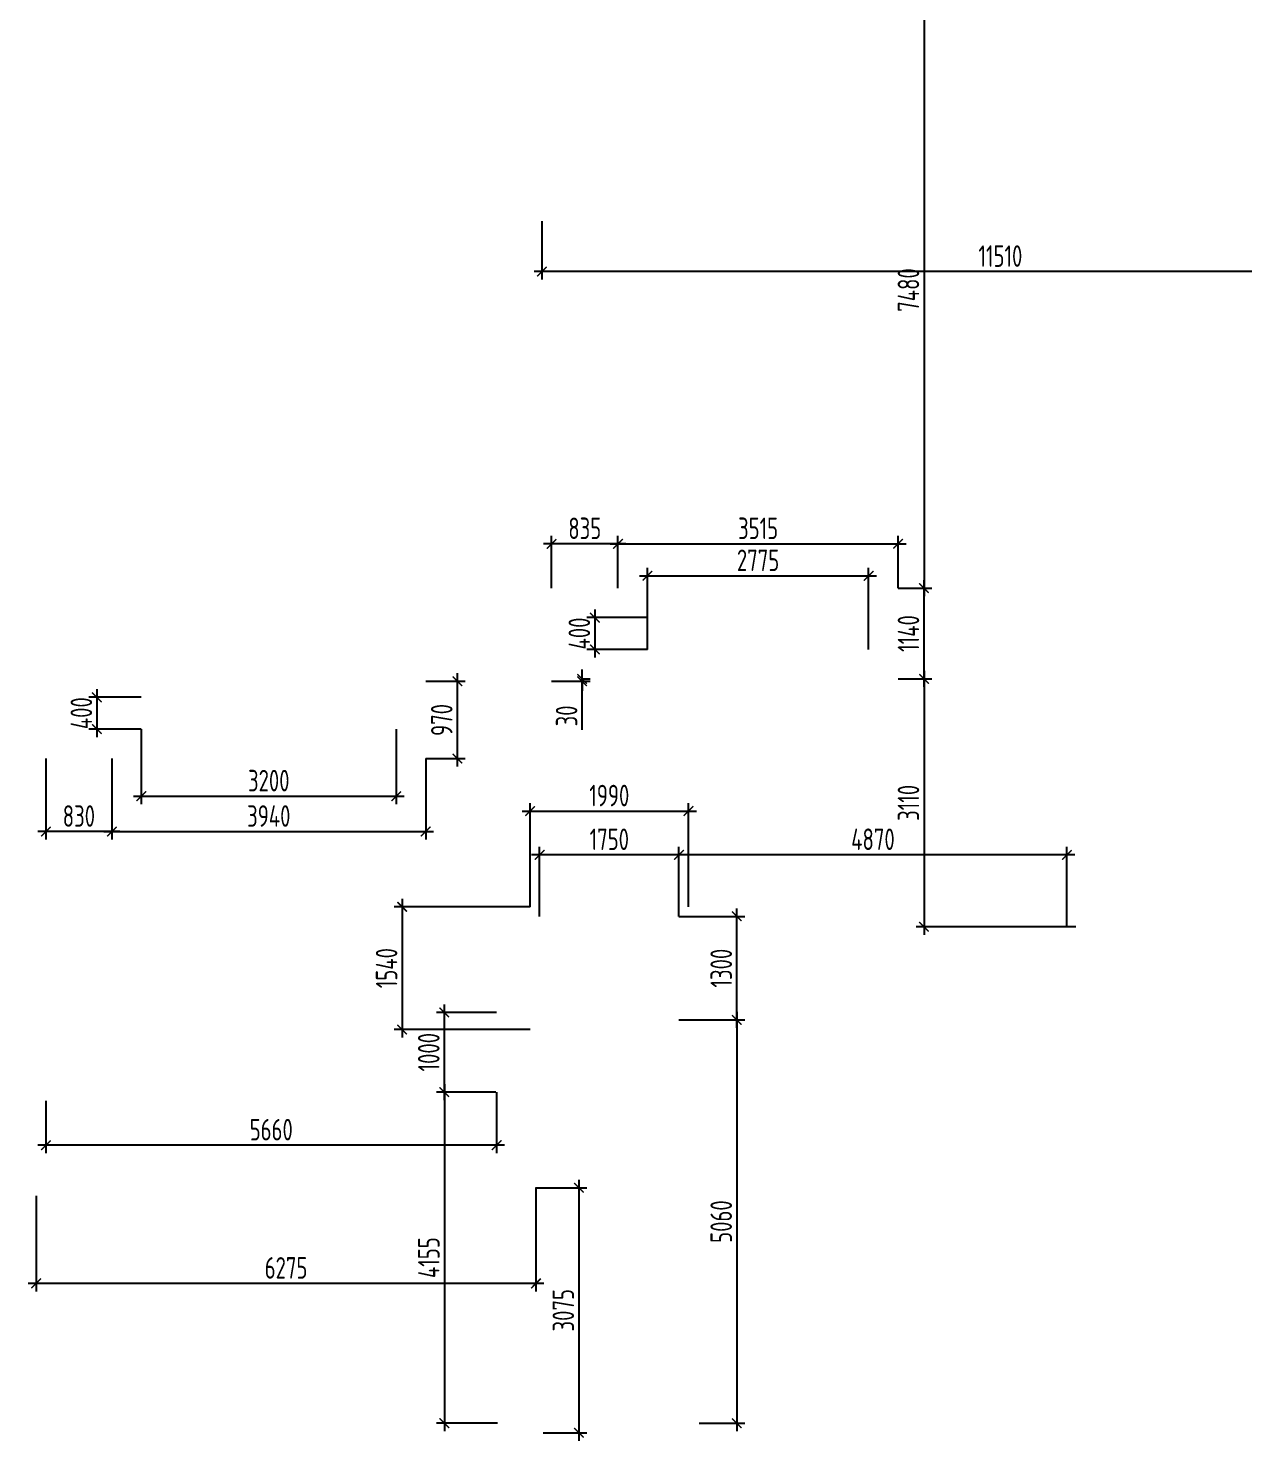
# Model space of a CAD drawing. Header units: millimetres. Extents: x -350007 to 536090, y -888 to 198380.
# Drawn here: x 467434 to 482694, y 55086 to 72810 of the extents above; entities that cross this region are included whole.
import ezdxf

# ---------------------------------------------------------------- set-up
doc = ezdxf.new("R2010")
doc.units = ezdxf.units.MM
doc.layers.add('АР_Размеры нов.', color=15, linetype='Continuous', lineweight=0)
doc.styles.add('ISOCPEUR', font='isocpeur.ttf', dxfattribs={"width": 0.7})
doc.dimstyles.new('R_100', dxfattribs={"dimtxt": 270, "dimasz": 120, "dimexe": 100, "dimexo": 0, "dimgap": 60, "dimtad": 1, "dimdec": 0, "dimrnd": 5, "dimzin": 0, "dimdsep": 46, "dimtxsty": 'ISOCPEUR', "dimblk": 'ARCHTICK', "dimcen": 0, "dimdle": 100, "dimclrd": 256, "dimclre": 256, "dimclrt": 256, "dimadec": 0, "dimazin": 0, "dimtfac": 2, "dimtdec": 0, "dimtofl": 0, "dimtmove": 1, "dimatfit": 3, "dimfxl": 1, "dimtvp": 3, "dimtolj": 1, "dimtzin": 0, "dimarcsym": 0})

# ---------------------------------------------------------------- blocks, each defined once
blk = doc.blocks.new('_ArchTick')
at = {"color": 0, "linetype": 'ByBlock', "const_width": 0.15}
blk.add_lwpolyline([(-0.5, -0.5), (0.5, 0.5)], dxfattribs=at)
blk = doc.blocks.new('*D3271')
at = {"layer": 'Defpoints', "color": 0, "transparency": 16777216}
for p in [(467655, 63645), (468484, 63645), (467655, 62730)]:
    blk.add_point(p, dxfattribs=at)
at = {"layer": 'АР_Размеры нов.', "lineweight": -2, "transparency": 16777216}
for p, q in [((467655, 63645), (467655, 62630)), ((468484, 63645), (468484, 62630)), ((468584, 62730), (467555, 62730))]:
    blk.add_line(p, q, dxfattribs=at)
at = {"layer": 'АР_Размеры нов.', "lineweight": -2, "transparency": 16777216, "xscale": 120, "yscale": 120, "zscale": 120, "rotation": 180}
blk.add_blockref('_ArchTick', (467655, 62730), dxfattribs=at)
at = {"layer": 'АР_Размеры нов.', "lineweight": -2, "transparency": 16777216, "xscale": 120, "yscale": 120, "zscale": 120}
blk.add_blockref('_ArchTick', (468484, 62730), dxfattribs=at)
at = {"layer": 'АР_Размеры нов.', "transparency": 16777216, "insert": (468070, 62925), "char_height": 270, "attachment_point": 5, "style": 'ISOCPEUR'}
blk.add_mtext('\\A1;830', dxfattribs=at)
blk = doc.blocks.new('*D3272')
at = {"layer": 'Defpoints', "color": 0, "transparency": 16777216}
for p in [(468484, 63645), (472424, 63645), (472424, 62730)]:
    blk.add_point(p, dxfattribs=at)
at = {"layer": 'АР_Размеры нов.', "lineweight": -2, "transparency": 16777216}
for p, q in [((468484, 63645), (468484, 62630)), ((472424, 63645), (472424, 62630)), ((468384, 62730), (472524, 62730))]:
    blk.add_line(p, q, dxfattribs=at)
at = {"layer": 'АР_Размеры нов.', "lineweight": -2, "transparency": 16777216, "xscale": 120, "yscale": 120, "zscale": 120, "rotation": 180}
blk.add_blockref('_ArchTick', (468484, 62730), dxfattribs=at)
at = {"layer": 'АР_Размеры нов.', "lineweight": -2, "transparency": 16777216, "xscale": 120, "yscale": 120, "zscale": 120}
blk.add_blockref('_ArchTick', (472424, 62730), dxfattribs=at)
at = {"layer": 'АР_Размеры нов.', "transparency": 16777216, "insert": (470454, 62925), "char_height": 270, "attachment_point": 5, "style": 'ISOCPEUR'}
blk.add_mtext('\\A1;3940', dxfattribs=at)
blk = doc.blocks.new('*D3273')
at = {"layer": 'Defpoints', "color": 0, "transparency": 16777216}
for p in [(472424, 64616), (472424, 63645), (472821, 63645)]:
    blk.add_point(p, dxfattribs=at)
at = {"layer": 'АР_Размеры нов.', "lineweight": -2, "transparency": 16777216}
for p, q in [((472821, 64716), (472821, 63545)), ((472424, 64616), (472921, 64616)), ((472424, 63645), (472921, 63645))]:
    blk.add_line(p, q, dxfattribs=at)
at = {"layer": 'АР_Размеры нов.', "lineweight": -2, "transparency": 16777216, "xscale": 120, "yscale": 120, "zscale": 120}
for p, rotation in [((472821, 64616), 90), ((472821, 63645), 270)]:
    blk.add_blockref('_ArchTick', p, dxfattribs=dict(at, rotation=rotation))
at = {"layer": 'АР_Размеры нов.', "transparency": 16777216, "insert": (472626, 64130), "char_height": 270, "attachment_point": 5, "rotation": 90, "style": 'ISOCPEUR'}
blk.add_mtext('\\A1;970', dxfattribs=at)
blk = doc.blocks.new('*D3274')
at = {"layer": 'Defpoints', "color": 0, "transparency": 16777216}
for p in [(468854, 64015), (472054, 64015), (472054, 63174)]:
    blk.add_point(p, dxfattribs=at)
at = {"layer": 'АР_Размеры нов.', "lineweight": -2, "transparency": 16777216}
for p, q in [((468854, 64015), (468854, 63074)), ((472054, 64015), (472054, 63074)), ((468754, 63174), (472154, 63174))]:
    blk.add_line(p, q, dxfattribs=at)
at = {"layer": 'АР_Размеры нов.', "lineweight": -2, "transparency": 16777216, "xscale": 120, "yscale": 120, "zscale": 120, "rotation": 180}
blk.add_blockref('_ArchTick', (468854, 63174), dxfattribs=at)
at = {"layer": 'АР_Размеры нов.', "lineweight": -2, "transparency": 16777216, "xscale": 120, "yscale": 120, "zscale": 120}
blk.add_blockref('_ArchTick', (472054, 63174), dxfattribs=at)
at = {"layer": 'АР_Размеры нов.', "transparency": 16777216, "insert": (470454, 63369), "char_height": 270, "attachment_point": 5, "style": 'ISOCPEUR'}
blk.add_mtext('\\A1;3200', dxfattribs=at)
blk = doc.blocks.new('*D3275')
at = {"layer": 'Defpoints', "color": 0, "transparency": 16777216}
for p in [(468854, 64415), (468296, 64015), (468854, 64015)]:
    blk.add_point(p, dxfattribs=at)
at = {"layer": 'АР_Размеры нов.', "lineweight": -2, "transparency": 16777216}
for p, q in [((468854, 64415), (468196, 64415)), ((468296, 64515), (468296, 63915)), ((468854, 64015), (468196, 64015))]:
    blk.add_line(p, q, dxfattribs=at)
at = {"layer": 'АР_Размеры нов.', "lineweight": -2, "transparency": 16777216, "xscale": 120, "yscale": 120, "zscale": 120}
for p, rotation in [((468296, 64415), 90), ((468296, 64015), 270)]:
    blk.add_blockref('_ArchTick', p, dxfattribs=dict(at, rotation=rotation))
at = {"layer": 'АР_Размеры нов.', "transparency": 16777216, "insert": (468101, 64215), "char_height": 270, "attachment_point": 5, "rotation": 90, "style": 'ISOCPEUR'}
blk.add_mtext('\\A1;400', dxfattribs=at)
blk = doc.blocks.new('*D3276')
at = {"layer": 'Defpoints', "color": 0, "transparency": 16777216}
for p in [(474004, 66340), (474004, 65785), (474838, 65785)]:
    blk.add_point(p, dxfattribs=at)
at = {"layer": 'АР_Размеры нов.', "lineweight": -2, "transparency": 16777216}
for p, q in [((474938, 66340), (473904, 66340)), ((474004, 65785), (474004, 66440)), ((474838, 65785), (474838, 66440))]:
    blk.add_line(p, q, dxfattribs=at)
at = {"layer": 'АР_Размеры нов.', "lineweight": -2, "transparency": 16777216, "xscale": 120, "yscale": 120, "zscale": 120, "rotation": 180}
blk.add_blockref('_ArchTick', (474004, 66340), dxfattribs=at)
at = {"layer": 'АР_Размеры нов.', "lineweight": -2, "transparency": 16777216, "xscale": 120, "yscale": 120, "zscale": 120}
blk.add_blockref('_ArchTick', (474838, 66340), dxfattribs=at)
at = {"layer": 'АР_Размеры нов.', "transparency": 16777216, "insert": (474421, 66535), "char_height": 270, "attachment_point": 5, "style": 'ISOCPEUR'}
blk.add_mtext('\\A1;835', dxfattribs=at)
blk = doc.blocks.new('*D3277')
at = {"layer": 'Defpoints', "color": 0, "transparency": 16777216}
for p in [(478355, 66340), (474838, 65785), (478355, 65785)]:
    blk.add_point(p, dxfattribs=at)
at = {"layer": 'АР_Размеры нов.', "lineweight": -2, "transparency": 16777216}
for p, q in [((474738, 66340), (478455, 66340)), ((474838, 65785), (474838, 66440)), ((478355, 65785), (478355, 66440))]:
    blk.add_line(p, q, dxfattribs=at)
at = {"layer": 'АР_Размеры нов.', "lineweight": -2, "transparency": 16777216, "xscale": 120, "yscale": 120, "zscale": 120, "rotation": 180}
blk.add_blockref('_ArchTick', (474838, 66340), dxfattribs=at)
at = {"layer": 'АР_Размеры нов.', "lineweight": -2, "transparency": 16777216, "xscale": 120, "yscale": 120, "zscale": 120}
blk.add_blockref('_ArchTick', (478355, 66340), dxfattribs=at)
at = {"layer": 'АР_Размеры нов.', "transparency": 16777216, "insert": (476597, 66535), "char_height": 270, "attachment_point": 5, "style": 'ISOCPEUR'}
blk.add_mtext('\\A1;3515', dxfattribs=at)
blk = doc.blocks.new('*D3278')
at = {"layer": 'Defpoints', "color": 0, "transparency": 16777216}
for p in [(475208, 65415), (474548, 65015), (475208, 65015)]:
    blk.add_point(p, dxfattribs=at)
at = {"layer": 'АР_Размеры нов.', "lineweight": -2, "transparency": 16777216}
for p, q in [((475208, 65415), (474448, 65415)), ((474548, 65515), (474548, 64915)), ((475208, 65015), (474448, 65015))]:
    blk.add_line(p, q, dxfattribs=at)
at = {"layer": 'АР_Размеры нов.', "lineweight": -2, "transparency": 16777216, "xscale": 120, "yscale": 120, "zscale": 120}
for p, rotation in [((474548, 65415), 90), ((474548, 65015), 270)]:
    blk.add_blockref('_ArchTick', p, dxfattribs=dict(at, rotation=rotation))
at = {"layer": 'АР_Размеры нов.', "transparency": 16777216, "insert": (474353, 65215), "char_height": 270, "attachment_point": 5, "rotation": 90, "style": 'ISOCPEUR'}
blk.add_mtext('\\A1;400', dxfattribs=at)
blk = doc.blocks.new('*D3279')
at = {"layer": 'Defpoints', "color": 0, "transparency": 16777216}
for p in [(474004, 64616), (474388, 64645), (474388, 64645)]:
    blk.add_point(p, dxfattribs=at)
at = {"layer": 'АР_Размеры нов.', "lineweight": -2, "transparency": 16777216}
for p, q in [((474388, 64645), (474388, 64765)), ((474004, 64616), (474488, 64616)), ((474388, 64645), (474488, 64645)), ((474388, 64616), (474388, 64645)), ((474388, 64616), (474388, 64496)), ((474388, 64008), (474388, 64616))]:
    blk.add_line(p, q, dxfattribs=at)
at = {"layer": 'АР_Размеры нов.', "lineweight": -2, "transparency": 16777216, "xscale": 120, "yscale": 120, "zscale": 120}
for p, rotation in [((474388, 64645), 270), ((474388, 64616), 90)]:
    blk.add_blockref('_ArchTick', p, dxfattribs=dict(at, rotation=rotation))
at = {"layer": 'АР_Размеры нов.', "transparency": 16777216, "insert": (474193, 64181), "char_height": 270, "attachment_point": 5, "rotation": 90, "style": 'ISOCPEUR'}
blk.add_mtext('\\A1;30', dxfattribs=at)
blk = doc.blocks.new('*D3280')
at = {"layer": 'Defpoints', "color": 0, "transparency": 16777216}
for p in [(478355, 64645), (478680, 61536), (480587, 61536)]:
    blk.add_point(p, dxfattribs=at)
at = {"layer": 'АР_Размеры нов.', "lineweight": -2, "transparency": 16777216}
for p, q in [((478680, 64745), (478680, 61436)), ((478355, 64645), (478780, 64645)), ((480587, 61536), (478580, 61536))]:
    blk.add_line(p, q, dxfattribs=at)
at = {"layer": 'АР_Размеры нов.', "lineweight": -2, "transparency": 16777216, "xscale": 120, "yscale": 120, "zscale": 120}
for p, rotation in [((478680, 64645), 90), ((478680, 61536), 270)]:
    blk.add_blockref('_ArchTick', p, dxfattribs=dict(at, rotation=rotation))
at = {"layer": 'АР_Размеры нов.', "transparency": 16777216, "insert": (478485, 63090), "char_height": 270, "attachment_point": 5, "rotation": 90, "style": 'ISOCPEUR'}
blk.add_mtext('\\A1;3110', dxfattribs=at)
blk = doc.blocks.new('*D3281')
at = {"layer": 'Defpoints', "color": 0, "transparency": 16777216}
for p in [(478355, 65785), (478680, 65785), (478355, 64645)]:
    blk.add_point(p, dxfattribs=at)
at = {"layer": 'АР_Размеры нов.', "lineweight": -2, "transparency": 16777216}
for p, q in [((478355, 65785), (478780, 65785)), ((478680, 64545), (478680, 65885)), ((478355, 64645), (478780, 64645))]:
    blk.add_line(p, q, dxfattribs=at)
at = {"layer": 'АР_Размеры нов.', "lineweight": -2, "transparency": 16777216, "xscale": 120, "yscale": 120, "zscale": 120}
for p, rotation in [((478680, 65785), 90), ((478680, 64645), 270)]:
    blk.add_blockref('_ArchTick', p, dxfattribs=dict(at, rotation=rotation))
at = {"layer": 'АР_Размеры нов.', "transparency": 16777216, "insert": (478485, 65215), "char_height": 270, "attachment_point": 5, "rotation": 90, "style": 'ISOCPEUR'}
blk.add_mtext('\\A1;1140', dxfattribs=at)
blk = doc.blocks.new('*D3282')
at = {"layer": 'Defpoints', "color": 0, "transparency": 16777216}
for p in [(477985, 65939), (475208, 65015), (477985, 65015)]:
    blk.add_point(p, dxfattribs=at)
at = {"layer": 'АР_Размеры нов.', "lineweight": -2, "transparency": 16777216}
for p, q in [((475108, 65939), (478085, 65939)), ((475208, 65015), (475208, 66039)), ((477985, 65015), (477985, 66039))]:
    blk.add_line(p, q, dxfattribs=at)
at = {"layer": 'АР_Размеры нов.', "lineweight": -2, "transparency": 16777216, "xscale": 120, "yscale": 120, "zscale": 120, "rotation": 180}
blk.add_blockref('_ArchTick', (475208, 65939), dxfattribs=at)
at = {"layer": 'АР_Размеры нов.', "lineweight": -2, "transparency": 16777216, "xscale": 120, "yscale": 120, "zscale": 120}
blk.add_blockref('_ArchTick', (477985, 65939), dxfattribs=at)
at = {"layer": 'АР_Размеры нов.', "transparency": 16777216, "insert": (476597, 66134), "char_height": 270, "attachment_point": 5, "style": 'ISOCPEUR'}
blk.add_mtext('\\A1;2775', dxfattribs=at)
blk = doc.blocks.new('*D3406')
at = {"layer": 'Defpoints', "color": 0, "transparency": 16777216}
for p in [(472658, 60461), (473315, 60461), (473305, 59461)]:
    blk.add_point(p, dxfattribs=at)
at = {"layer": 'АР_Размеры нов.', "lineweight": -2, "transparency": 16777216}
for p, q in [((473315, 60461), (472558, 60461)), ((472658, 59361), (472658, 60561)), ((473305, 59461), (472558, 59461))]:
    blk.add_line(p, q, dxfattribs=at)
at = {"layer": 'АР_Размеры нов.', "lineweight": -2, "transparency": 16777216, "xscale": 120, "yscale": 120, "zscale": 120}
for p, rotation in [((472658, 60461), 90), ((472658, 59461), 270)]:
    blk.add_blockref('_ArchTick', p, dxfattribs=dict(at, rotation=rotation))
at = {"layer": 'АР_Размеры нов.', "transparency": 16777216, "insert": (472463, 59961), "char_height": 270, "attachment_point": 5, "rotation": 90, "style": 'ISOCPEUR'}
blk.add_mtext('\\A1;1000', dxfattribs=at)
blk = doc.blocks.new('*D3407')
at = {"layer": 'Defpoints', "color": 0, "transparency": 16777216}
for p in [(473305, 59461), (472658, 55306), (473327, 55306)]:
    blk.add_point(p, dxfattribs=at)
at = {"layer": 'АР_Размеры нов.', "lineweight": -2, "transparency": 16777216}
for p, q in [((472658, 59561), (472658, 55206)), ((473305, 59461), (472558, 59461)), ((473327, 55306), (472558, 55306))]:
    blk.add_line(p, q, dxfattribs=at)
at = {"layer": 'АР_Размеры нов.', "lineweight": -2, "transparency": 16777216, "xscale": 120, "yscale": 120, "zscale": 120}
for p, rotation in [((472658, 59461), 90), ((472658, 55306), 270)]:
    blk.add_blockref('_ArchTick', p, dxfattribs=dict(at, rotation=rotation))
at = {"layer": 'АР_Размеры нов.', "transparency": 16777216, "insert": (472463, 57383), "char_height": 270, "attachment_point": 5, "rotation": 90, "style": 'ISOCPEUR'}
blk.add_mtext('\\A1;4155', dxfattribs=at)
blk = doc.blocks.new('*D3408')
at = {"layer": 'Defpoints', "color": 0, "transparency": 16777216}
for p in [(473315, 59461), (467655, 59352), (467655, 58794)]:
    blk.add_point(p, dxfattribs=at)
at = {"layer": 'АР_Размеры нов.', "lineweight": -2, "transparency": 16777216}
for p, q in [((473315, 59461), (473315, 58694)), ((467655, 59352), (467655, 58694)), ((473415, 58794), (467555, 58794))]:
    blk.add_line(p, q, dxfattribs=at)
at = {"layer": 'АР_Размеры нов.', "lineweight": -2, "transparency": 16777216, "xscale": 120, "yscale": 120, "zscale": 120, "rotation": 180}
blk.add_blockref('_ArchTick', (467655, 58794), dxfattribs=at)
at = {"layer": 'АР_Размеры нов.', "lineweight": -2, "transparency": 16777216, "xscale": 120, "yscale": 120, "zscale": 120}
blk.add_blockref('_ArchTick', (473315, 58794), dxfattribs=at)
at = {"layer": 'АР_Размеры нов.', "transparency": 16777216, "insert": (470485, 58989), "char_height": 270, "attachment_point": 5, "style": 'ISOCPEUR'}
blk.add_mtext('\\A1;5660', dxfattribs=at)
blk = doc.blocks.new('*D3506')
at = {"layer": 'Defpoints', "color": 0, "transparency": 16777216}
for p in [(475604, 60366), (475856, 55306), (476329, 55306)]:
    blk.add_point(p, dxfattribs=at)
at = {"layer": 'АР_Размеры нов.', "lineweight": -2, "transparency": 16777216}
for p, q in [((476329, 60466), (476329, 55206)), ((475604, 60366), (476429, 60366)), ((475856, 55306), (476429, 55306))]:
    blk.add_line(p, q, dxfattribs=at)
at = {"layer": 'АР_Размеры нов.', "lineweight": -2, "transparency": 16777216, "xscale": 120, "yscale": 120, "zscale": 120}
for p, rotation in [((476329, 60366), 90), ((476329, 55306), 270)]:
    blk.add_blockref('_ArchTick', p, dxfattribs=dict(at, rotation=rotation))
at = {"layer": 'АР_Размеры нов.', "transparency": 16777216, "insert": (476134, 57836), "char_height": 270, "attachment_point": 5, "rotation": 90, "style": 'ISOCPEUR'}
blk.add_mtext('\\A1;5060', dxfattribs=at)
blk = doc.blocks.new('*D3507')
at = {"layer": 'Defpoints', "color": 0, "transparency": 16777216}
for p in [(475604, 61666), (476329, 61666), (475604, 60366)]:
    blk.add_point(p, dxfattribs=at)
at = {"layer": 'АР_Размеры нов.', "lineweight": -2, "transparency": 16777216}
for p, q in [((476329, 60266), (476329, 61766)), ((475604, 61666), (476429, 61666)), ((475604, 60366), (476429, 60366))]:
    blk.add_line(p, q, dxfattribs=at)
at = {"layer": 'АР_Размеры нов.', "lineweight": -2, "transparency": 16777216, "xscale": 120, "yscale": 120, "zscale": 120}
for p, rotation in [((476329, 61666), 90), ((476329, 60366), 270)]:
    blk.add_blockref('_ArchTick', p, dxfattribs=dict(at, rotation=rotation))
at = {"layer": 'АР_Размеры нов.', "transparency": 16777216, "insert": (476134, 61016), "char_height": 270, "attachment_point": 5, "rotation": 90, "style": 'ISOCPEUR'}
blk.add_mtext('\\A1;1300', dxfattribs=at)
blk = doc.blocks.new('*D3508')
at = {"layer": 'Defpoints', "color": 0, "transparency": 16777216}
for p in [(475604, 62438), (475604, 61666), (480474, 61536)]:
    blk.add_point(p, dxfattribs=at)
at = {"layer": 'АР_Размеры нов.', "lineweight": -2, "transparency": 16777216}
for p, q in [((480574, 62438), (475504, 62438)), ((475604, 61666), (475604, 62538)), ((480474, 61536), (480474, 62538))]:
    blk.add_line(p, q, dxfattribs=at)
at = {"layer": 'АР_Размеры нов.', "lineweight": -2, "transparency": 16777216, "xscale": 120, "yscale": 120, "zscale": 120, "rotation": 180}
blk.add_blockref('_ArchTick', (475604, 62438), dxfattribs=at)
at = {"layer": 'АР_Размеры нов.', "lineweight": -2, "transparency": 16777216, "xscale": 120, "yscale": 120, "zscale": 120}
blk.add_blockref('_ArchTick', (480474, 62438), dxfattribs=at)
at = {"layer": 'АР_Размеры нов.', "transparency": 16777216, "insert": (478039, 62633), "char_height": 270, "attachment_point": 5, "style": 'ISOCPEUR'}
blk.add_mtext('\\A1;4870', dxfattribs=at)
blk = doc.blocks.new('*D3509')
at = {"layer": 'Defpoints', "color": 0, "transparency": 16777216}
for p in [(473854, 62438), (473854, 61666), (475604, 61666)]:
    blk.add_point(p, dxfattribs=at)
at = {"layer": 'АР_Размеры нов.', "lineweight": -2, "transparency": 16777216}
for p, q in [((475704, 62438), (473754, 62438)), ((473854, 61666), (473854, 62538)), ((475604, 61666), (475604, 62538))]:
    blk.add_line(p, q, dxfattribs=at)
at = {"layer": 'АР_Размеры нов.', "lineweight": -2, "transparency": 16777216, "xscale": 120, "yscale": 120, "zscale": 120, "rotation": 180}
blk.add_blockref('_ArchTick', (473854, 62438), dxfattribs=at)
at = {"layer": 'АР_Размеры нов.', "lineweight": -2, "transparency": 16777216, "xscale": 120, "yscale": 120, "zscale": 120}
blk.add_blockref('_ArchTick', (475604, 62438), dxfattribs=at)
at = {"layer": 'АР_Размеры нов.', "transparency": 16777216, "insert": (474729, 62633), "char_height": 270, "attachment_point": 5, "style": 'ISOCPEUR'}
blk.add_mtext('\\A1;1750', dxfattribs=at)
blk = doc.blocks.new('*D3510')
at = {"layer": 'Defpoints', "color": 0, "transparency": 16777216}
for p in [(473734, 61786), (472128, 60246), (473734, 60246)]:
    blk.add_point(p, dxfattribs=at)
at = {"layer": 'АР_Размеры нов.', "lineweight": -2, "transparency": 16777216}
for p, q in [((472128, 61886), (472128, 60146)), ((473734, 61786), (472028, 61786)), ((473734, 60246), (472028, 60246))]:
    blk.add_line(p, q, dxfattribs=at)
at = {"layer": 'АР_Размеры нов.', "lineweight": -2, "transparency": 16777216, "xscale": 120, "yscale": 120, "zscale": 120}
for p, rotation in [((472128, 61786), 90), ((472128, 60246), 270)]:
    blk.add_blockref('_ArchTick', p, dxfattribs=dict(at, rotation=rotation))
at = {"layer": 'АР_Размеры нов.', "transparency": 16777216, "insert": (471933, 61016), "char_height": 270, "attachment_point": 5, "rotation": 90, "style": 'ISOCPEUR'}
blk.add_mtext('\\A1;1540', dxfattribs=at)
blk = doc.blocks.new('*D3511')
at = {"layer": 'Defpoints', "color": 0, "transparency": 16777216}
for p in [(475724, 62987), (473734, 61786), (475724, 61786)]:
    blk.add_point(p, dxfattribs=at)
at = {"layer": 'АР_Размеры нов.', "lineweight": -2, "transparency": 16777216}
for p, q in [((473634, 62987), (475824, 62987)), ((473734, 61786), (473734, 63087)), ((475724, 61786), (475724, 63087))]:
    blk.add_line(p, q, dxfattribs=at)
at = {"layer": 'АР_Размеры нов.', "lineweight": -2, "transparency": 16777216, "xscale": 120, "yscale": 120, "zscale": 120, "rotation": 180}
blk.add_blockref('_ArchTick', (473734, 62987), dxfattribs=at)
at = {"layer": 'АР_Размеры нов.', "lineweight": -2, "transparency": 16777216, "xscale": 120, "yscale": 120, "zscale": 120}
blk.add_blockref('_ArchTick', (475724, 62987), dxfattribs=at)
at = {"layer": 'АР_Размеры нов.', "transparency": 16777216, "insert": (474729, 63182), "char_height": 270, "attachment_point": 5, "style": 'ISOCPEUR'}
blk.add_mtext('\\A1;1990', dxfattribs=at)
blk = doc.blocks.new('*D4215')
at = {"layer": 'Defpoints', "color": 0, "transparency": 16777216}
for p in [(479694, 73266), (478355, 65785), (478680, 65785)]:
    blk.add_point(p, dxfattribs=at)
at = {"layer": 'АР_Размеры нов.', "lineweight": -2, "transparency": 16777216}
for p, q in [((479694, 73266), (478580, 73266)), ((478680, 73366), (478680, 65685)), ((478355, 65785), (478780, 65785))]:
    blk.add_line(p, q, dxfattribs=at)
at = {"layer": 'АР_Размеры нов.', "lineweight": -2, "transparency": 16777216, "xscale": 120, "yscale": 120, "zscale": 120}
for p, rotation in [((478680, 73266), 90), ((478680, 65785), 270)]:
    blk.add_blockref('_ArchTick', p, dxfattribs=dict(at, rotation=rotation))
at = {"layer": 'АР_Размеры нов.', "transparency": 16777216, "insert": (478485, 69525), "char_height": 270, "attachment_point": 5, "rotation": 90, "style": 'ISOCPEUR'}
blk.add_mtext('\\A1;7480', dxfattribs=at)
blk = doc.blocks.new('*D4219')
at = {"layer": 'Defpoints', "color": 0, "transparency": 16777216}
for p in [(473884, 70391), (485393, 70160), (473884, 69756)]:
    blk.add_point(p, dxfattribs=at)
at = {"layer": 'АР_Размеры нов.', "lineweight": -2, "transparency": 16777216}
for p, q in [((473884, 70391), (473884, 69656)), ((485393, 70160), (485393, 69656)), ((485493, 69756), (473784, 69756))]:
    blk.add_line(p, q, dxfattribs=at)
at = {"layer": 'АР_Размеры нов.', "lineweight": -2, "transparency": 16777216, "xscale": 120, "yscale": 120, "zscale": 120, "rotation": 180}
blk.add_blockref('_ArchTick', (473884, 69756), dxfattribs=at)
at = {"layer": 'АР_Размеры нов.', "lineweight": -2, "transparency": 16777216, "xscale": 120, "yscale": 120, "zscale": 120}
blk.add_blockref('_ArchTick', (485393, 69756), dxfattribs=at)
at = {"layer": 'АР_Размеры нов.', "transparency": 16777216, "insert": (479639, 69951), "char_height": 270, "attachment_point": 5, "style": 'ISOCPEUR'}
blk.add_mtext('\\A1;11510', dxfattribs=at)
blk = doc.blocks.new('*D4229')
at = {"layer": 'Defpoints', "color": 0, "transparency": 16777216}
for p in [(473804, 58261), (473899, 55186), (474347, 55186)]:
    blk.add_point(p, dxfattribs=at)
at = {"layer": 'АР_Размеры нов.', "lineweight": -2, "transparency": 16777216}
for p, q in [((474347, 58361), (474347, 55086)), ((473804, 58261), (474447, 58261)), ((473899, 55186), (474447, 55186))]:
    blk.add_line(p, q, dxfattribs=at)
at = {"layer": 'АР_Размеры нов.', "lineweight": -2, "transparency": 16777216, "xscale": 120, "yscale": 120, "zscale": 120}
for p, rotation in [((474347, 58261), 90), ((474347, 55186), 270)]:
    blk.add_blockref('_ArchTick', p, dxfattribs=dict(at, rotation=rotation))
at = {"layer": 'АР_Размеры нов.', "transparency": 16777216, "insert": (474152, 56723), "char_height": 270, "attachment_point": 5, "rotation": 90, "style": 'ISOCPEUR'}
blk.add_mtext('\\A1;3075', dxfattribs=at)
blk = doc.blocks.new('*D4230')
at = {"layer": 'Defpoints', "color": 0, "transparency": 16777216}
for p in [(467534, 58161), (473808, 58261), (467534, 57060)]:
    blk.add_point(p, dxfattribs=at)
at = {"layer": 'АР_Размеры нов.', "lineweight": -2, "transparency": 16777216}
for p, q in [((467534, 58161), (467534, 56960)), ((473808, 58261), (473808, 56960)), ((473908, 57060), (467434, 57060))]:
    blk.add_line(p, q, dxfattribs=at)
at = {"layer": 'АР_Размеры нов.', "lineweight": -2, "transparency": 16777216, "xscale": 120, "yscale": 120, "zscale": 120, "rotation": 180}
blk.add_blockref('_ArchTick', (467534, 57060), dxfattribs=at)
at = {"layer": 'АР_Размеры нов.', "lineweight": -2, "transparency": 16777216, "xscale": 120, "yscale": 120, "zscale": 120}
blk.add_blockref('_ArchTick', (473808, 57060), dxfattribs=at)
at = {"layer": 'АР_Размеры нов.', "transparency": 16777216, "insert": (470671, 57255), "char_height": 270, "attachment_point": 5, "style": 'ISOCPEUR'}
blk.add_mtext('\\A1;6275', dxfattribs=at)

msp = doc.modelspace()

# ---------------------------------------------------------------- dimensions: what is measured, and where the dimension line sits
at = {"layer": 'АР_Размеры нов.'}
for base, p1, p2, picture, middle in [((478680.5, 65784.6), (479694.3, 73265.7), (478355.2, 65784.6), '*D4215', (478485.5, 69525.1)), ((478680.5, 65784.6), (478355.2, 64644.6), (478355.2, 65784.6), '*D3281', (478485.5, 65214.6)), ((472821.5, 63644.6), (472424.3, 64615.7), (472424.3, 63644.6), '*D3273', (472626.5, 64130.1)), ((478680.5, 61535.7), (478355.2, 64644.6), (480587.3, 61535.7), '*D3280', (478485.5, 63090.1)), ((472127.8, 60245.7), (473734, 61785.7), (473734, 60245.7), '*D3510', (471932.8, 61015.7)), ((476329.3, 61665.7), (475604, 60365.7), (475604, 61665.7), '*D3507', (476134.3, 61015.7)), ((472658.1, 60460.7), (473304.7, 59460.7), (473314.6, 60460.7), '*D3406', (472463.1, 59960.7)), ((476329.3, 55305.7), (475604, 60365.7), (475856, 55305.7), '*D3506', (476134.3, 57835.7)), ((472658.1, 55305.7), (473304.7, 59460.7), (473326.8, 55305.7), '*D3407', (472463.1, 57383.2)), ((474346.5, 55185.7), (473804.3, 58261.1), (473898.5, 55185.7), '*D4229', (474151.5, 56723.4))]:
    dim = msp.add_linear_dim(base=base, p1=p1, p2=p2, angle=90, dimstyle='R_100', override={"dimpost": '\\X'}, dxfattribs=at)
    dim.commit()
    dim.dimension.update_dxf_attribs({"geometry": picture, "text_midpoint": middle})
for base, p1, p2, picture, middle in [((473884.3, 69756.2), (485393.2, 70160.3), (473884.3, 70390.5), '*D4219', (479638.7, 69951.2)), ((474004.3, 66340.2), (474838.2, 65784.6), (474004.3, 65784.6), '*D3276', (474421.2, 66535.2)), ((478355.2, 66340.2), (474838.2, 65784.6), (478355.2, 65784.6), '*D3277', (476596.7, 66535.2)), ((477985.2, 65938.5), (475208.2, 65014.6), (477985.2, 65014.6), '*D3282', (476596.7, 66133.5)), ((472054.3, 63173.8), (468854.3, 64014.6), (472054.3, 64014.6), '*D3274', (470454.3, 63368.8)), ((467655.2, 62729.5), (468484.3, 63644.6), (467655.2, 63644.5), '*D3271', (468069.7, 62924.5)), ((472424.3, 62729.5), (468484.3, 63644.6), (472424.3, 63644.6), '*D3272', (470454.3, 62924.5)), ((475724, 62987.4), (473734, 61785.7), (475724, 61785.7), '*D3511', (474729, 63182.4)), ((473854, 62437.6), (475604, 61665.7), (473854, 61665.7), '*D3509', (474729, 62632.6)), ((475604, 62437.6), (480474.3, 61535.7), (475604, 61665.7), '*D3508', (478039.2, 62632.6)), ((467655.3, 58794.5), (473314.6, 59460.7), (467655.3, 59352.2), '*D3408', (470485, 58989.5)), ((467534.1, 57060.4), (473807.5, 58261.1), (467534.1, 58161.2), '*D4230', (470670.8, 57255.4))]:
    dim = msp.add_linear_dim(base=base, p1=p1, p2=p2, dimstyle='R_100', override={"dimpost": '\\X'}, dxfattribs=at)
    dim.commit()
    dim.dimension.update_dxf_attribs({"geometry": picture, "text_midpoint": middle})
for base, p1, p2, picture, middle in [((474547.6, 65014.6), (475208.2, 65414.6), (475208.2, 65014.6), '*D3278', (474547.6, 65214.6)), ((474387.6, 64644.6), (474004.3, 64615.7), (474387.6, 64644.6), '*D3279', (474382.4, 64181.4)), ((468295.5, 64014.6), (468854.3, 64414.6), (468854.3, 64014.6), '*D3275', (468295.5, 64214.6))]:
    dim = msp.add_linear_dim(base=base, p1=p1, p2=p2, angle=90, dimstyle='R_100', override={"dimpost": '\\X'}, dxfattribs=at)
    dim.commit()
    dim.dimension.update_dxf_attribs({"geometry": picture, "text_midpoint": middle, "dimtype": 160})

doc.saveas('drawing.dxf')
